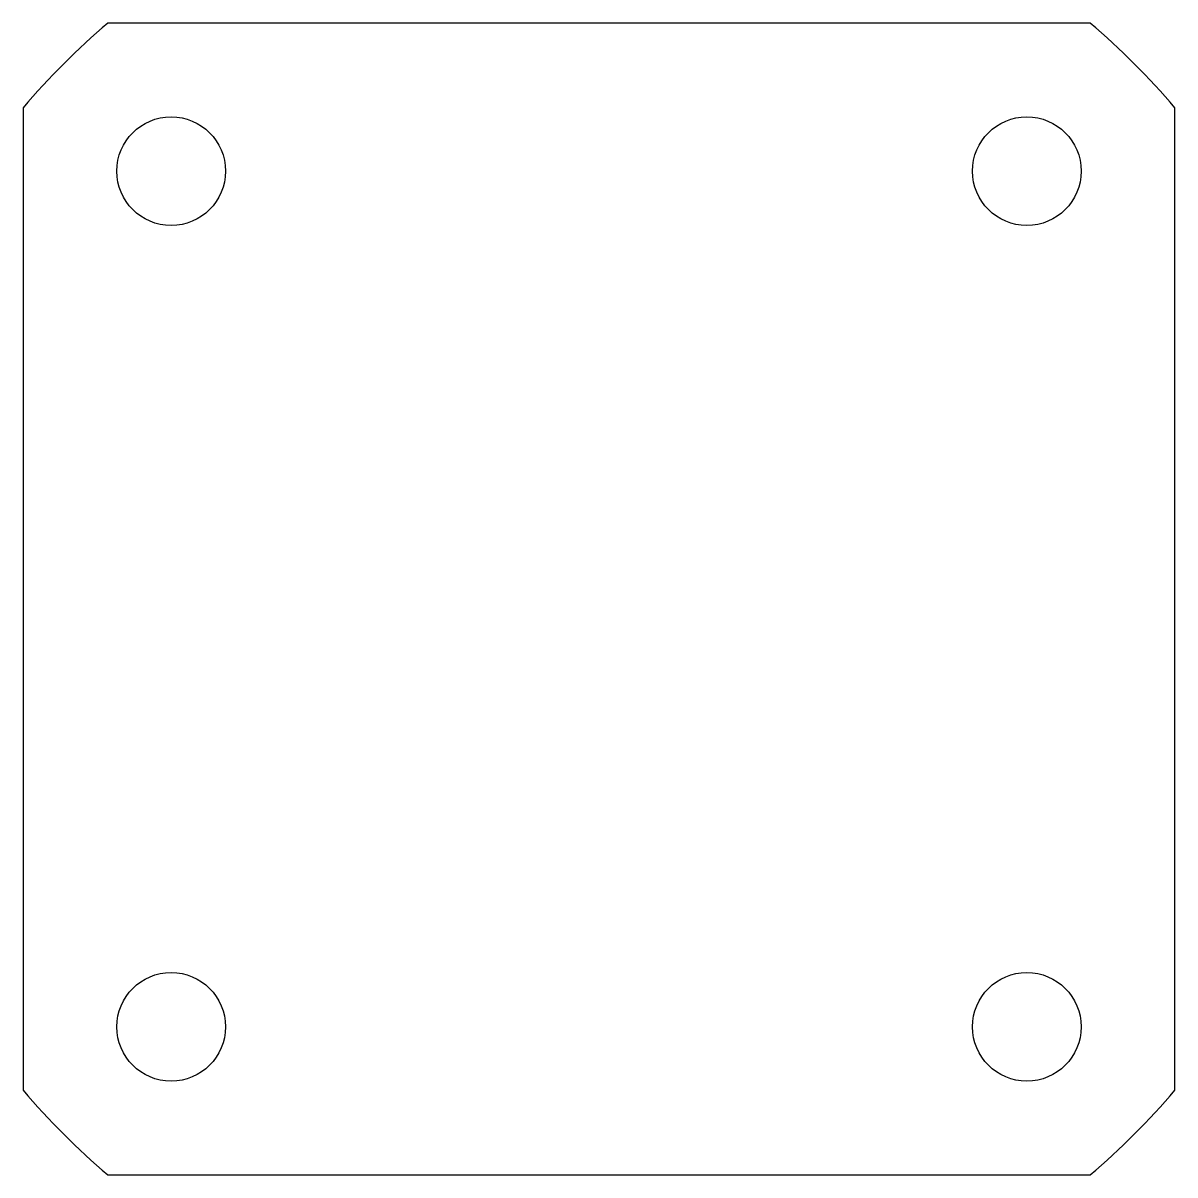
# Model space of a CAD drawing. Header units: millimetres. Extents: x 0 to 35, y -2.6 to 32.4.
import ezdxf

# ---------------------------------------------------------------- set-up
doc = ezdxf.new("R2010")
doc.units = ezdxf.units.MM

msp = doc.modelspace()

# ---------------------------------------------------------------- linework, layer by layer
msp.add_lwpolyline([(0, 29.85), (0, 0, 0.039648), (2.575, -2.575), (32.425, -2.575, 0.039648), (35, 0), (35, 29.85, 0.039648), (32.425, 32.425), (2.575, 32.425, 0.039648)], format="xyb", close=True)
for centre in [(4.5, 27.925), (30.5, 27.925), (4.5, 1.925), (30.5, 1.925)]:
    msp.add_circle(centre, 1.65)

doc.saveas('drawing.dxf')
